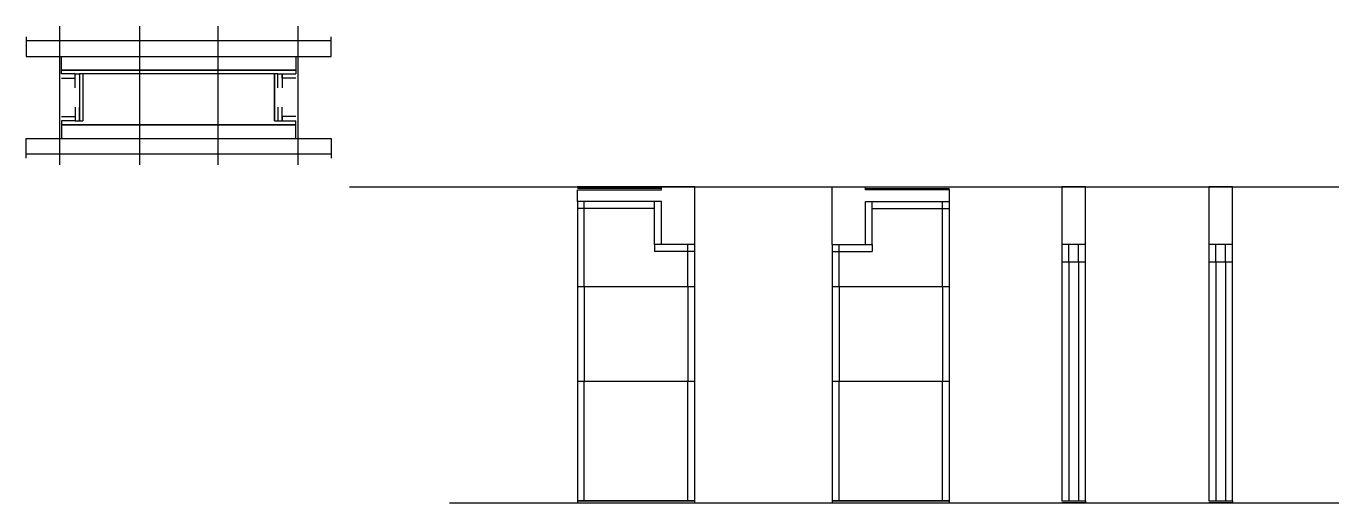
# Model space of a CAD drawing. Header units: metres. Extents: x 5057 to 6400, y 8535 to 9023.
import ezdxf

# ---------------------------------------------------------------- set-up
doc = ezdxf.new("R2010")
doc.units = ezdxf.units.M
for name, color, linetype in [('CHAPA', 7, 'Continuous'), ('COTA', 7, 'Continuous'), ('Hachura', 7, 'Continuous'), ('Madeira', 7, 'Continuous'), ('Nível', 7, 'Continuous'), ('Painéis', 7, 'Continuous'), ('Perfil Metálico', 7, 'Continuous'), ('SARR_2.2x7', 7, 'Continuous'), ('SARR_EDITAR', 7, 'Continuous'), ('SARRAFO', 7, 'Continuous')]:
    doc.layers.add(name, color=color, linetype=linetype)

msp = doc.modelspace()

# ---------------------------------------------------------------- linework, layer by layer
at = {"layer": 'CHAPA', "color": 7, "lineweight": 25}
for points in [[(5092.9, 8973.8), (5092.9, 8977.8), (5332.9, 8977.8), (5332.9, 8973.8)], [(5092.9, 8973.8), (5092.9, 8977.8), (5332.9, 8977.8), (5332.9, 8973.8)], [(5114.9, 8973.8), (5111.3, 8973.8), (5111.3, 8925.8), (5114.9, 8925.8)], [(5114.9, 8973.8), (5111.3, 8973.8), (5111.3, 8925.8), (5114.9, 8925.8)], [(5314.5, 8973.8), (5310.9, 8973.8), (5310.9, 8925.8), (5314.5, 8925.8)], [(5314.5, 8973.8), (5310.9, 8973.8), (5310.9, 8925.8), (5314.5, 8925.8)], [(5092.9, 8925.8), (5092.9, 8921.8), (5332.9, 8921.8), (5332.9, 8925.8)], [(5092.9, 8925.8), (5092.9, 8921.8), (5332.9, 8921.8), (5332.9, 8925.8)]]:
    msp.add_lwpolyline(points, dxfattribs=at)
at = {"layer": 'COTA', "color": 7, "lineweight": 25}
for p, q in [((5621, 8843.2), (5621, 8855.2)), ((5741, 8858.2), (5707, 8858.2)), ((5741, 8799.2), (5741, 8858.2)), ((5881.8, 8799.2), (5881.8, 8858.2)), ((5881.8, 8858.2), (5915.8, 8858.2)), ((6001.8, 8843.2), (6001.8, 8855.2))]:
    msp.add_line(p, q, dxfattribs=at)
for points in [[(6140.9, 8799.2), (6140.9, 8858.2), (6116.9, 8858.2), (6116.9, 8799.2)], [(6291.3, 8799.2), (6291.3, 8858.2), (6267.3, 8858.2), (6267.3, 8799.2)]]:
    msp.add_lwpolyline(points, dxfattribs=at)
at = {"layer": 'Hachura', "color": 7, "lineweight": 25}
for p, q in [((5090.9, 9022.6), (5090.9, 8880.8)), ((5172.9, 9022.6), (5172.9, 8880.8)), ((5252.9, 9022.6), (5252.9, 8880.8)), ((5334.9, 9022.6), (5334.9, 8880.8))]:
    msp.add_line(p, q, dxfattribs=at)
at = {"layer": 'Madeira', "color": 7, "lineweight": 25}
for points in [[(5332.9, 8991.8), (5332.9, 8977.8), (5092.9, 8977.8), (5092.9, 8991.8)], [(5332.9, 8907.8), (5332.9, 8921.8), (5092.9, 8921.8), (5092.9, 8907.8)]]:
    msp.add_lwpolyline(points, dxfattribs=at)
at = {"layer": 'Nível', "color": 7, "lineweight": 25}
for p, q in [((5387.8, 8858.2), (6400.2, 8858.2)), ((5490, 8535.2), (6400.2, 8535.2))]:
    msp.add_line(p, q, dxfattribs=at)
at = {"layer": 'Painéis', "color": 7, "lineweight": 25}
for p, q in [((5621, 8843.2), (5621, 8535.2)), ((5707, 8843.2), (5621, 8843.2)), ((5707, 8799.2), (5707, 8843.2)), ((5915.8, 8843.2), (6001.8, 8843.2)), ((5915.8, 8799.2), (5915.8, 8843.2)), ((6001.8, 8783.2), (6001.8, 8843.2)), ((5741, 8799.2), (5707, 8799.2)), ((5741, 8535.2), (5741, 8799.2)), ((5881.8, 8799.2), (5881.8, 8535.2)), ((5881.8, 8799.2), (5915.8, 8799.2)), ((6116.9, 8799.2), (6116.9, 8537.2)), ((6140.9, 8799.2), (6116.9, 8799.2)), ((6140.9, 8537.2), (6140.9, 8799.2)), ((6267.3, 8799.2), (6267.3, 8537.2)), ((6291.3, 8799.2), (6267.3, 8799.2)), ((6291.3, 8537.2), (6291.3, 8799.2)), ((6001.8, 8535.2), (6001.8, 8783.2)), ((6140.9, 8781.2), (6116.9, 8781.2)), ((6291.3, 8781.2), (6267.3, 8781.2)), ((5741, 8756.2), (5621, 8756.2)), ((6001.8, 8756.2), (5881.8, 8756.2)), ((5741, 8659.2), (5621, 8659.2)), ((6001.8, 8659.2), (5881.8, 8659.2)), ((5621, 8537.2), (5741, 8537.2)), ((5881.8, 8537.2), (6001.8, 8537.2)), ((6116.9, 8537.2), (6140.9, 8537.2)), ((6267.3, 8537.2), (6291.3, 8537.2))]:
    msp.add_line(p, q, dxfattribs=at)
for points in [[(5310.9, 8925.8), (5310.9, 8973.8), (5114.9, 8973.8), (5114.9, 8925.8)], [(5621, 8855.2), (5707, 8855.2), (5707, 8858.2), (5621, 8858.2)], [(6001.8, 8855.2), (5915.8, 8855.2), (5915.8, 8858.2), (6001.8, 8858.2)], [(5741, 8537.2), (5621, 8537.2), (5621, 8535.2), (5741, 8535.2)], [(6001.8, 8537.2), (5881.8, 8537.2), (5881.8, 8535.2), (6001.8, 8535.2)], [(6116.9, 8537.2), (6140.9, 8537.2), (6140.9, 8535.2), (6116.9, 8535.2)], [(6267.3, 8537.2), (6291.3, 8537.2), (6291.3, 8535.2), (6267.3, 8535.2)]]:
    msp.add_lwpolyline(points, dxfattribs=at)
at = {"layer": 'Perfil Metálico', "color": 7, "lineweight": 25}
for points in [[(5056.9, 9011.8), (5056.9, 8991.8), (5368.9, 8991.8), (5368.9, 9011.8)], [(5368.9, 8995.8), (5368.9, 9007.8), (5056.9, 9007.8), (5056.9, 8995.8)], [(5056.9, 8887.8), (5056.9, 8907.8), (5368.9, 8907.8), (5368.9, 8887.8)], [(5368.9, 8903.8), (5368.9, 8891.8), (5056.9, 8891.8), (5056.9, 8903.8)]]:
    msp.add_lwpolyline(points, dxfattribs=at)
at = {"layer": 'SARR_2.2x7', "color": 7, "lineweight": 25}
for p, q in [((5628, 8756.2), (5628, 8843.2)), ((5700, 8799.2), (5700, 8843.2)), ((5922.8, 8799.2), (5922.8, 8843.2)), ((5994.8, 8756.2), (5994.8, 8843.2)), ((5700, 8836.2), (5621, 8836.2)), ((5922.8, 8836.2), (6001.8, 8836.2)), ((5707, 8799.2), (5700, 8799.2)), ((5700, 8799.2), (5700, 8792.2)), ((5734, 8756.2), (5734, 8799.2)), ((5888.8, 8756.2), (5888.8, 8799.2)), ((5915.8, 8799.2), (5922.8, 8799.2)), ((5922.8, 8799.2), (5922.8, 8792.2)), ((6123.9, 8781.2), (6123.9, 8799.2)), ((6133.9, 8781.2), (6133.9, 8799.2)), ((6274.3, 8781.2), (6274.3, 8799.2)), ((6284.3, 8781.2), (6284.3, 8799.2)), ((5741, 8792.2), (5700, 8792.2)), ((5881.8, 8792.2), (5922.8, 8792.2)), ((6123.9, 8781.2), (6123.9, 8781.2)), ((6123.9, 8781.2), (6123.9, 8781.2)), ((6123.9, 8781.2), (6123.9, 8537.2)), ((6123.9, 8781.2), (6123.9, 8781.2)), ((6123.9, 8781.2), (6123.9, 8781.2)), ((6133.9, 8781.2), (6133.9, 8781.2)), ((6133.9, 8781.2), (6133.9, 8781.2)), ((6133.9, 8781.2), (6133.9, 8537.2)), ((6133.9, 8781.2), (6133.9, 8781.2)), ((6133.9, 8781.2), (6133.9, 8781.2)), ((6274.3, 8781.2), (6274.3, 8781.2)), ((6274.3, 8781.2), (6274.3, 8781.2)), ((6274.3, 8781.2), (6274.3, 8537.2)), ((6274.3, 8781.2), (6274.3, 8781.2)), ((6274.3, 8781.2), (6274.3, 8781.2)), ((6284.3, 8781.2), (6284.3, 8781.2)), ((6284.3, 8781.2), (6284.3, 8781.2)), ((6284.3, 8781.2), (6284.3, 8537.2)), ((6284.3, 8781.2), (6284.3, 8781.2)), ((6284.3, 8781.2), (6284.3, 8781.2)), ((5628, 8756.2), (5628, 8659.2)), ((5734, 8756.2), (5734, 8659.2)), ((5888.8, 8756.2), (5888.8, 8659.2)), ((5994.8, 8756.2), (5994.8, 8659.2)), ((5628, 8537.2), (5628, 8659.2)), ((5734, 8537.2), (5734, 8659.2)), ((5888.8, 8537.2), (5888.8, 8659.2)), ((5994.8, 8537.2), (5994.8, 8659.2)), ((5628, 8537.2), (5628, 8537.2)), ((5734, 8537.2), (5734, 8537.2)), ((5888.8, 8537.2), (5888.8, 8537.2)), ((5994.8, 8537.2), (5994.8, 8537.2))]:
    msp.add_line(p, q, dxfattribs=at)
at = {"layer": 'SARR_EDITAR', "color": 7, "lineweight": 25}
for p, q in [((5707, 8856.7), (5621, 8856.7)), ((5915.8, 8856.7), (6001.8, 8856.7))]:
    msp.add_line(p, q, dxfattribs=at)
at = {"layer": 'SARRAFO', "color": 7, "lineweight": 25}
for points in [[(5092.9, 8969.4), (5106.9, 8969.4), (5106.9, 8973.8), (5092.9, 8973.8)], [(5106.9, 8959.8), (5106.9, 8973.8), (5111.3, 8973.8), (5111.3, 8959.8)], [(5314.5, 8959.8), (5314.5, 8973.8), (5318.9, 8973.8), (5318.9, 8959.8)], [(5332.9, 8969.4), (5318.9, 8969.4), (5318.9, 8973.8), (5332.9, 8973.8)], [(5106.9, 8939.8), (5106.9, 8925.8), (5111.3, 8925.8), (5111.3, 8939.8)], [(5314.5, 8939.8), (5314.5, 8925.8), (5318.9, 8925.8), (5318.9, 8939.8)], [(5092.9, 8930.2), (5106.9, 8930.2), (5106.9, 8925.8), (5092.9, 8925.8)], [(5332.9, 8930.2), (5318.9, 8930.2), (5318.9, 8925.8), (5332.9, 8925.8)]]:
    msp.add_lwpolyline(points, dxfattribs=at)

doc.saveas('drawing.dxf')
